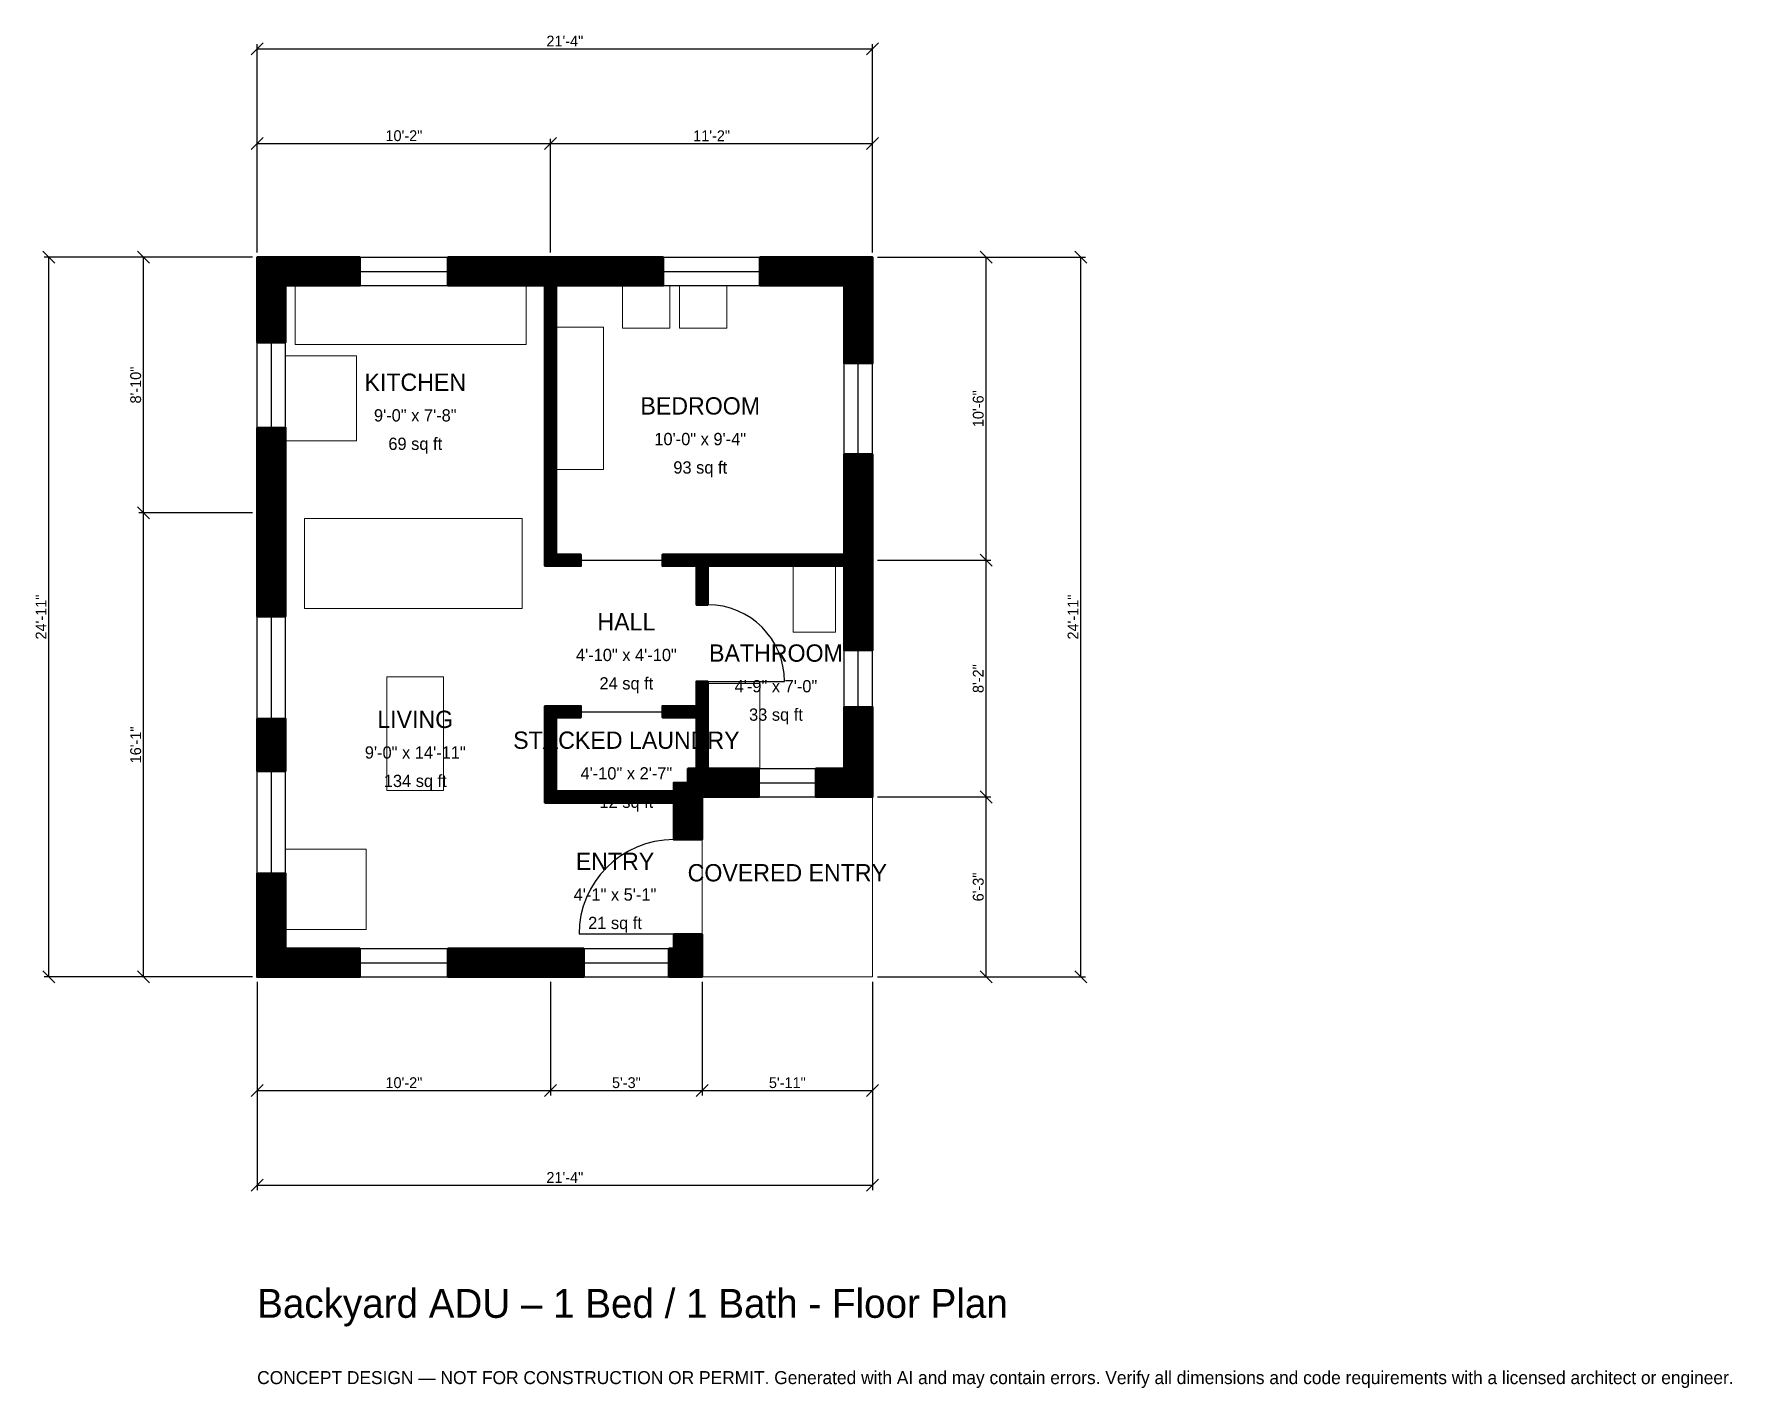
# Model space of a CAD drawing. Header units: inches. Extents: x -93 to 613, y -171 to 392.
import ezdxf
from ezdxf.enums import TextEntityAlignment as Align

# ---------------------------------------------------------------- set-up
doc = ezdxf.new("R2010")
doc.units = ezdxf.units.IN
doc.header["$MEASUREMENT"] = 0
doc.linetypes.add('DASHED', pattern=[0.6, 0.5, -0.1])
for name, color, linetype, lineweight in [('A-ANNO-DIMS', 1, 'Continuous', 13), ('A-ANNO-TEXT', 7, 'Continuous', 18), ('A-AREA-IDEN', 7, 'Continuous', 18), ('A-DOOR', 2, 'Continuous', 25), ('A-FLOR-FIXT', 9, 'Continuous', 13), ('A-FURN', 9, 'Continuous', 13), ('A-GLAZ', 4, 'Continuous', 25), ('A-SITE-PAVE', 8, 'Continuous', 13), ('A-WALL', 7, 'Continuous', 50), ('A-WALL-PATT', 8, 'Continuous', 13)]:
    doc.layers.add(name, color=color, linetype=linetype, lineweight=lineweight)
doc.dimstyles.new('PLAN', dxfattribs={"dimtxt": 4.5, "dimasz": 3, "dimexe": 2, "dimexo": 2, "dimgap": 1, "dimtad": 1, "dimdec": 0, "dimlunit": 4, "dimtsz": 2.5, "dimcen": 2.5, "dimclrd": 1, "dimclre": 1, "dimazin": 3, "dimtfac": 1, "dimtmove": 0, "dimatfit": 3})

msp = doc.modelspace()

# ---------------------------------------------------------------- hatches: boundary and pattern name
at = {"layer": 'A-WALL-PATT'}
h = msp.add_hatch(dxfattribs=at)
h.set_pattern_fill('ANSI31', color=8, scale=0.8)
h.paths.add_polyline_path([(0, 228.3465), (11.811, 228.3465), (11.811, 198.8189), (11.811, 187.0079), (11.811, 149.8688), (0, 149.8688), (0, 187.0079), (0, 198.8189), (0, 228.3465)])
h.paths.add_polyline_path([(0, 287.4016), (0, 287.4016), (0, 299.2126), (0, 299.2126), (0, 299.2126), (11.811, 299.2126), (11.811, 299.2126), (42.7165, 299.2126), (42.7165, 287.4016), (11.811, 287.4016), (11.811, 263.7795), (0, 263.7795), (0, 287.4016)])
h.paths.add_polyline_path([(116.1417, 299.2126), (119.685, 299.2126), (119.685, 299.2126), (124.4094, 299.2126), (124.4094, 299.2126), (127.9528, 299.2126), (168.8976, 299.2126), (168.8976, 287.4016), (127.9528, 287.4016), (124.4094, 287.4016), (124.4094, 195.2756), (124.4094, 190.5512), (124.4094, 175.5906), (134.6457, 175.5906), (134.6457, 170.8661), (124.4094, 170.8661), (119.685, 170.8661), (119.685, 175.5906), (119.685, 190.5512), (119.685, 195.2756), (119.685, 287.4016), (116.1417, 287.4016), (79.3307, 287.4016), (79.3307, 299.2126), (116.1417, 299.2126)])
h.paths.add_polyline_path([(244.0945, 299.2126), (244.0945, 299.2126), (255.9055, 299.2126), (255.9055, 299.2126), (255.9056, 299.2126), (255.9056, 287.4016), (255.9055, 287.4016), (255.9055, 255.1181), (244.0945, 255.1181), (244.0945, 287.4016), (209.0551, 287.4016), (209.0551, 299.2126), (244.0945, 299.2126)])
h.paths.add_polyline_path([(255.9055, 179.1339), (255.9055, 175.5906), (255.9056, 175.5906), (255.9056, 170.8661), (255.9055, 170.8661), (255.9055, 167.3228), (255.9055, 135.8268), (244.0945, 135.8268), (244.0945, 167.3228), (244.0945, 170.8661), (187.4016, 170.8661), (187.4016, 154.7244), (182.6772, 154.7244), (182.6772, 170.8661), (168.5039, 170.8661), (168.5039, 175.5906), (182.6772, 175.5906), (187.4016, 175.5906), (244.0945, 175.5906), (244.0945, 179.1339), (244.0945, 217.3228), (255.9055, 217.3228), (255.9055, 179.1339)])
h.paths.add_polyline_path([(255.9055, 86.6142), (255.9056, 86.6142), (255.9056, 74.8031), (255.9055, 74.8031), (255.9055, 74.8031), (244.0945, 74.8031), (244.0945, 74.8031), (232.2835, 74.8031), (232.2835, 86.6142), (244.0945, 86.6142), (244.0945, 112.2047), (255.9055, 112.2047), (255.9055, 86.6142)])
h.paths.add_polyline_path([(187.4016, 74.8031), (187.4016, 74.8031), (185.0394, 74.8031), (185.0394, 72.4409), (185.0394, 72.4409), (185.0394, 57.0866), (173.2283, 57.0866), (173.2283, 72.4409), (124.4094, 72.4409), (119.685, 72.4409), (119.685, 77.1654), (119.685, 107.874), (119.685, 112.5984), (124.4094, 112.5984), (134.6457, 112.5984), (134.6457, 107.874), (124.4094, 107.874), (124.4094, 77.1654), (173.2283, 77.1654), (173.2283, 80.7087), (179.1339, 80.7087), (179.1339, 86.6142), (182.6772, 86.6142), (182.6772, 107.874), (168.5039, 107.874), (168.5039, 112.5984), (182.6772, 112.5984), (182.6772, 122.8346), (187.4016, 122.8346), (187.4016, 112.5984), (187.4016, 107.874), (187.4016, 86.6142), (208.6614, 86.6142), (208.6614, 74.8031), (187.4016, 74.8031)])
h.paths.add_polyline_path([(185.0394, 11.811), (185.0394, 11.811), (185.0394, 0), (185.0394, 0), (185.0394, 0), (185.0394, 0), (173.2283, 0), (173.2283, 0), (171.2598, 0), (171.2598, 11.811), (173.2283, 11.811), (173.2283, 17.7165), (185.0394, 17.7165), (185.0394, 11.811)])
h.paths.add_polyline_path([(127.9528, 0), (116.1417, 0), (79.3307, 0), (79.3307, 11.811), (116.1417, 11.811), (127.9528, 11.811), (135.8268, 11.811), (135.8268, 0), (127.9528, 0)])
h.paths.add_polyline_path([(11.811, 0), (11.811, 0), (0, 0), (0, 0), (0, 0), (0, 0), (0, 11.811), (0, 11.811), (0, 43.0446), (11.811, 43.0446), (11.811, 11.811), (42.7165, 11.811), (42.7165, 0), (11.811, 0)])
h.paths.add_polyline_path([(0, 107.3491), (11.811, 107.3491), (11.811, 85.5643), (0, 85.5643), (0, 107.3491)])

# ---------------------------------------------------------------- linework, layer by layer
at = {"layer": 'A-DOOR'}
for p, q in [((134.6457, 173.2283), (168.5039, 173.2283)), ((187.4016, 122.8346), (219.2913, 122.8346)), ((134.6457, 110.2362), (168.5039, 110.2362)), ((173.2283, 17.7165), (133.8583, 17.7165))]:
    msp.add_line(p, q, dxfattribs=at)
for centre, radius, start, end in [((187.4016, 122.8346), 31.8898, 0, 90), ((173.2283, 17.7165), 39.3701, 90, 180)]:
    msp.add_arc(centre, radius, start, end, dxfattribs=at)
at = {"layer": 'A-FLOR-FIXT'}
for points in [[(15.748, 262.9921), (111.811, 262.9921), (111.811, 287.4016), (15.748, 287.4016)], [(222.8346, 143.3071), (240.5512, 143.3071), (240.5512, 170.8661), (222.8346, 170.8661)], [(187.4016, 86.6142), (209.0551, 86.6142), (209.0551, 122.0472), (187.4016, 122.0472)]]:
    msp.add_lwpolyline(points, close=True, dxfattribs=at)
at = {"layer": 'A-FURN'}
for points in [[(151.9685, 269.685), (171.6535, 269.685), (171.6535, 287.4016), (151.9685, 287.4016)], [(175.5906, 269.685), (195.2756, 269.685), (195.2756, 287.4016), (175.5906, 287.4016)], [(124.4094, 211.0236), (144.0945, 211.0236), (144.0945, 270.0787), (124.4094, 270.0787)], [(11.811, 222.8346), (41.3386, 222.8346), (41.3386, 258.2677), (11.811, 258.2677)], [(19.685, 153.1496), (110.2362, 153.1496), (110.2362, 190.5512), (19.685, 190.5512)], [(53.937, 77.5591), (77.5591, 77.5591), (77.5591, 124.8031), (53.937, 124.8031)], [(11.811, 19.685), (45.2756, 19.685), (45.2756, 53.1496), (11.811, 53.1496)]]:
    msp.add_lwpolyline(points, close=True, dxfattribs=at)
at = {"layer": 'A-GLAZ'}
for p, q in [((42.7165, 299.2126), (79.3307, 299.2126)), ((168.8976, 299.2126), (209.0551, 299.2126)), ((42.7165, 293.3071), (79.3307, 293.3071)), ((168.8976, 293.3071), (209.0551, 293.3071)), ((42.7165, 287.4016), (79.3307, 287.4016)), ((168.8976, 287.4016), (209.0551, 287.4016)), ((0, 228.3465), (0, 263.7795)), ((5.9055, 228.3465), (5.9055, 263.7795)), ((11.811, 228.3465), (11.811, 263.7795)), ((244.0945, 217.3228), (244.0945, 255.1181)), ((250, 217.3228), (250, 255.1181)), ((255.9055, 217.3228), (255.9055, 255.1181)), ((0, 107.3491), (0, 149.8688)), ((5.9055, 107.3491), (5.9055, 149.8688)), ((11.811, 107.3491), (11.811, 149.8688)), ((244.0945, 112.2047), (244.0945, 135.8268)), ((250, 112.2047), (250, 135.8268)), ((255.9055, 112.2047), (255.9055, 135.8268)), ((0, 43.0446), (0, 85.5643)), ((5.9055, 43.0446), (5.9055, 85.5643)), ((11.811, 43.0446), (11.811, 85.5643)), ((208.6614, 86.6142), (232.2835, 86.6142)), ((208.6614, 80.7087), (232.2835, 80.7087)), ((208.6614, 74.8031), (232.2835, 74.8031)), ((42.7165, 11.811), (79.3307, 11.811)), ((135.8268, 11.811), (171.2598, 11.811)), ((42.7165, 5.9055), (79.3307, 5.9055)), ((42.7165, 0), (79.3307, 0)), ((135.8268, 5.9055), (171.2598, 5.9055)), ((135.8268, 0), (171.2598, 0))]:
    msp.add_line(p, q, dxfattribs=at)
at = {"layer": 'A-SITE-PAVE', "linetype": 'DASHED'}
msp.add_lwpolyline([(185.0394, 0), (255.9055, 0), (255.9055, 74.8031), (185.0394, 74.8031)], close=True, dxfattribs=at)
at = {"layer": 'A-WALL'}
for points in [[(0, 287.4016), (0, 287.4016), (0, 299.2126), (0, 299.2126), (0, 299.2126), (11.811, 299.2126), (11.811, 299.2126), (42.7165, 299.2126), (42.7165, 287.4016), (11.811, 287.4016), (11.811, 263.7795), (0, 263.7795), (0, 287.4016)], [(116.1417, 299.2126), (119.685, 299.2126), (119.685, 299.2126), (124.4094, 299.2126), (124.4094, 299.2126), (127.9528, 299.2126), (168.8976, 299.2126), (168.8976, 287.4016), (127.9528, 287.4016), (124.4094, 287.4016), (124.4094, 195.2756), (124.4094, 190.5512), (124.4094, 175.5906), (134.6457, 175.5906), (134.6457, 170.8661), (124.4094, 170.8661), (119.685, 170.8661), (119.685, 175.5906), (119.685, 190.5512), (119.685, 195.2756), (119.685, 287.4016), (116.1417, 287.4016), (79.3307, 287.4016), (79.3307, 299.2126), (116.1417, 299.2126)], [(244.0945, 299.2126), (244.0945, 299.2126), (255.9055, 299.2126), (255.9055, 299.2126), (255.9056, 299.2126), (255.9056, 287.4016), (255.9055, 287.4016), (255.9055, 255.1181), (244.0945, 255.1181), (244.0945, 287.4016), (209.0551, 287.4016), (209.0551, 299.2126), (244.0945, 299.2126)], [(0, 228.3465), (11.811, 228.3465), (11.811, 198.8189), (11.811, 187.0079), (11.811, 149.8688), (0, 149.8688), (0, 187.0079), (0, 198.8189), (0, 228.3465)], [(255.9055, 179.1339), (255.9055, 175.5906), (255.9056, 175.5906), (255.9056, 170.8661), (255.9055, 170.8661), (255.9055, 167.3228), (255.9055, 135.8268), (244.0945, 135.8268), (244.0945, 167.3228), (244.0945, 170.8661), (187.4016, 170.8661), (187.4016, 154.7244), (182.6772, 154.7244), (182.6772, 170.8661), (168.5039, 170.8661), (168.5039, 175.5906), (182.6772, 175.5906), (187.4016, 175.5906), (244.0945, 175.5906), (244.0945, 179.1339), (244.0945, 217.3228), (255.9055, 217.3228), (255.9055, 179.1339)], [(187.4016, 74.8031), (187.4016, 74.8031), (185.0394, 74.8031), (185.0394, 72.4409), (185.0394, 72.4409), (185.0394, 57.0866), (173.2283, 57.0866), (173.2283, 72.4409), (124.4094, 72.4409), (119.685, 72.4409), (119.685, 77.1654), (119.685, 107.874), (119.685, 112.5984), (124.4094, 112.5984), (134.6457, 112.5984), (134.6457, 107.874), (124.4094, 107.874), (124.4094, 77.1654), (173.2283, 77.1654), (173.2283, 80.7087), (179.1339, 80.7087), (179.1339, 86.6142), (182.6772, 86.6142), (182.6772, 107.874), (168.5039, 107.874), (168.5039, 112.5984), (182.6772, 112.5984), (182.6772, 122.8346), (187.4016, 122.8346), (187.4016, 112.5984), (187.4016, 107.874), (187.4016, 86.6142), (208.6614, 86.6142), (208.6614, 74.8031), (187.4016, 74.8031)], [(0, 107.3491), (11.811, 107.3491), (11.811, 85.5643), (0, 85.5643), (0, 107.3491)], [(255.9055, 86.6142), (255.9056, 86.6142), (255.9056, 74.8031), (255.9055, 74.8031), (255.9055, 74.8031), (244.0945, 74.8031), (244.0945, 74.8031), (232.2835, 74.8031), (232.2835, 86.6142), (244.0945, 86.6142), (244.0945, 112.2047), (255.9055, 112.2047), (255.9055, 86.6142)], [(11.811, 0), (11.811, 0), (0, 0), (0, 0), (0, 0), (0, 0), (0, 11.811), (0, 11.811), (0, 43.0446), (11.811, 43.0446), (11.811, 11.811), (42.7165, 11.811), (42.7165, 0), (11.811, 0)], [(185.0394, 11.811), (185.0394, 11.811), (185.0394, 0), (185.0394, 0), (185.0394, 0), (185.0394, 0), (173.2283, 0), (173.2283, 0), (171.2598, 0), (171.2598, 11.811), (173.2283, 11.811), (173.2283, 17.7165), (185.0394, 17.7165), (185.0394, 11.811)], [(127.9528, 0), (116.1417, 0), (79.3307, 0), (79.3307, 11.811), (116.1417, 11.811), (127.9528, 11.811), (135.8268, 11.811), (135.8268, 0), (127.9528, 0)]]:
    msp.add_lwpolyline(points, close=True, dxfattribs=at)

# ---------------------------------------------------------------- texts
at = {"layer": 'A-ANNO-TEXT'}
for s, height, p in [('Backyard ADU – 1 Bed / 1 Bath - Floor Plan', 12, (0, -141.7323)), ('CONCEPT DESIGN — NOT FOR CONSTRUCTION OR PERMIT. Generated with AI and may contain errors. Verify all dimensions and code requirements with a licensed architect or engineer.', 5.4, (0, -169.2913))]:
    msp.add_text(s, height=height, dxfattribs=at).set_placement(p)
at = {"layer": 'A-AREA-IDEN'}
for s, height, p in [('KITCHEN', 7.2, (65.748, 247.2441)), ('BEDROOM', 7.2, (184.252, 237.4016)), ('9\'-0" x 7\'-8"', 5.1, (65.748, 233.4646)), ('10\'-0" x 9\'-4"', 5.1, (184.252, 223.622)), ('69 sq ft', 5.1, (65.748, 221.6535)), ('93 sq ft', 5.1, (184.252, 211.811)), ('HALL', 7.2, (153.5433, 147.6378)), ('4\'-10" x 4\'-10"', 5.1, (153.5433, 133.8583)), ('BATHROOM', 7.2, (215.748, 134.6457)), ('24 sq ft', 5.1, (153.5433, 122.0472)), ('4\'-9" x 7\'-0"', 5.1, (215.748, 120.8661)), ('LIVING', 7.2, (65.748, 107.0866)), ('33 sq ft', 5.1, (215.748, 109.0551)), ('STACKED LAUNDRY', 7.2, (153.5433, 98.4252)), ('9\'-0" x 14\'-11"', 5.1, (65.748, 93.3071)), ('4\'-10" x 2\'-7"', 5.1, (153.5433, 84.6457)), ('134 sq ft', 5.1, (65.748, 81.4961)), ('12 sq ft', 5.1, (153.5433, 72.8346)), ('ENTRY', 7.2, (148.8189, 48.0315)), ('COVERED ENTRY', 7.2, (220.4724, 43.3071)), ('4\'-1" x 5\'-1"', 5.1, (148.8189, 34.252)), ('21 sq ft', 5.1, (148.8189, 22.4409))]:
    msp.add_text(s, height=height, dxfattribs=at).set_placement(p, align=Align.MIDDLE_CENTER)

# ---------------------------------------------------------------- dimensions: what is measured, and where the dimension line sits
at = {"layer": 'A-ANNO-DIMS'}
for base, p1, p2, text in [((0, 385.8268), (0, 299.2126), (255.9055, 299.2126), '21\'-4"'), ((0, 346.4567), (0, 299.2126), (122.0472, 299.2126), '10\'-2"'), ((122.0472, 346.4567), (122.0472, 299.2126), (255.9055, 299.2126), '11\'-2"'), ((0, -47.2441), (0, 0), (122.0472, 0), '10\'-2"'), ((0, -86.6142), (0, 0), (255.9055, 0), '21\'-4"'), ((122.0472, -47.2441), (122.0472, 0), (185.0394, 0), '5\'-3"'), ((185.0394, -47.2441), (185.0394, 0), (255.9055, 0), '5\'-11"')]:
    msp.add_linear_dim(base=base, p1=p1, p2=p2, text=text, dimstyle='PLAN', dxfattribs=at).render()
for base, p1, p2, text in [((-86.6142, 0), (0, 0), (0, 299.2126), '24\'-11"'), ((-47.2441, 192.9134), (0, 192.9134), (0, 299.2126), '8\'-10"'), ((303.1496, 173.2283), (255.9055, 173.2283), (255.9055, 299.2126), '10\'-6"'), ((342.5197, 0), (255.9055, 0), (255.9055, 299.2126), '24\'-11"'), ((-47.2441, 0), (0, 0), (0, 192.9134), '16\'-1"'), ((303.1496, 74.8031), (255.9055, 74.8031), (255.9055, 173.2283), '8\'-2"'), ((303.1496, 0), (255.9055, 0), (255.9055, 74.8031), '6\'-3"')]:
    msp.add_linear_dim(base=base, p1=p1, p2=p2, angle=90, text=text, dimstyle='PLAN', dxfattribs=at).render()

doc.saveas('drawing.dxf')
